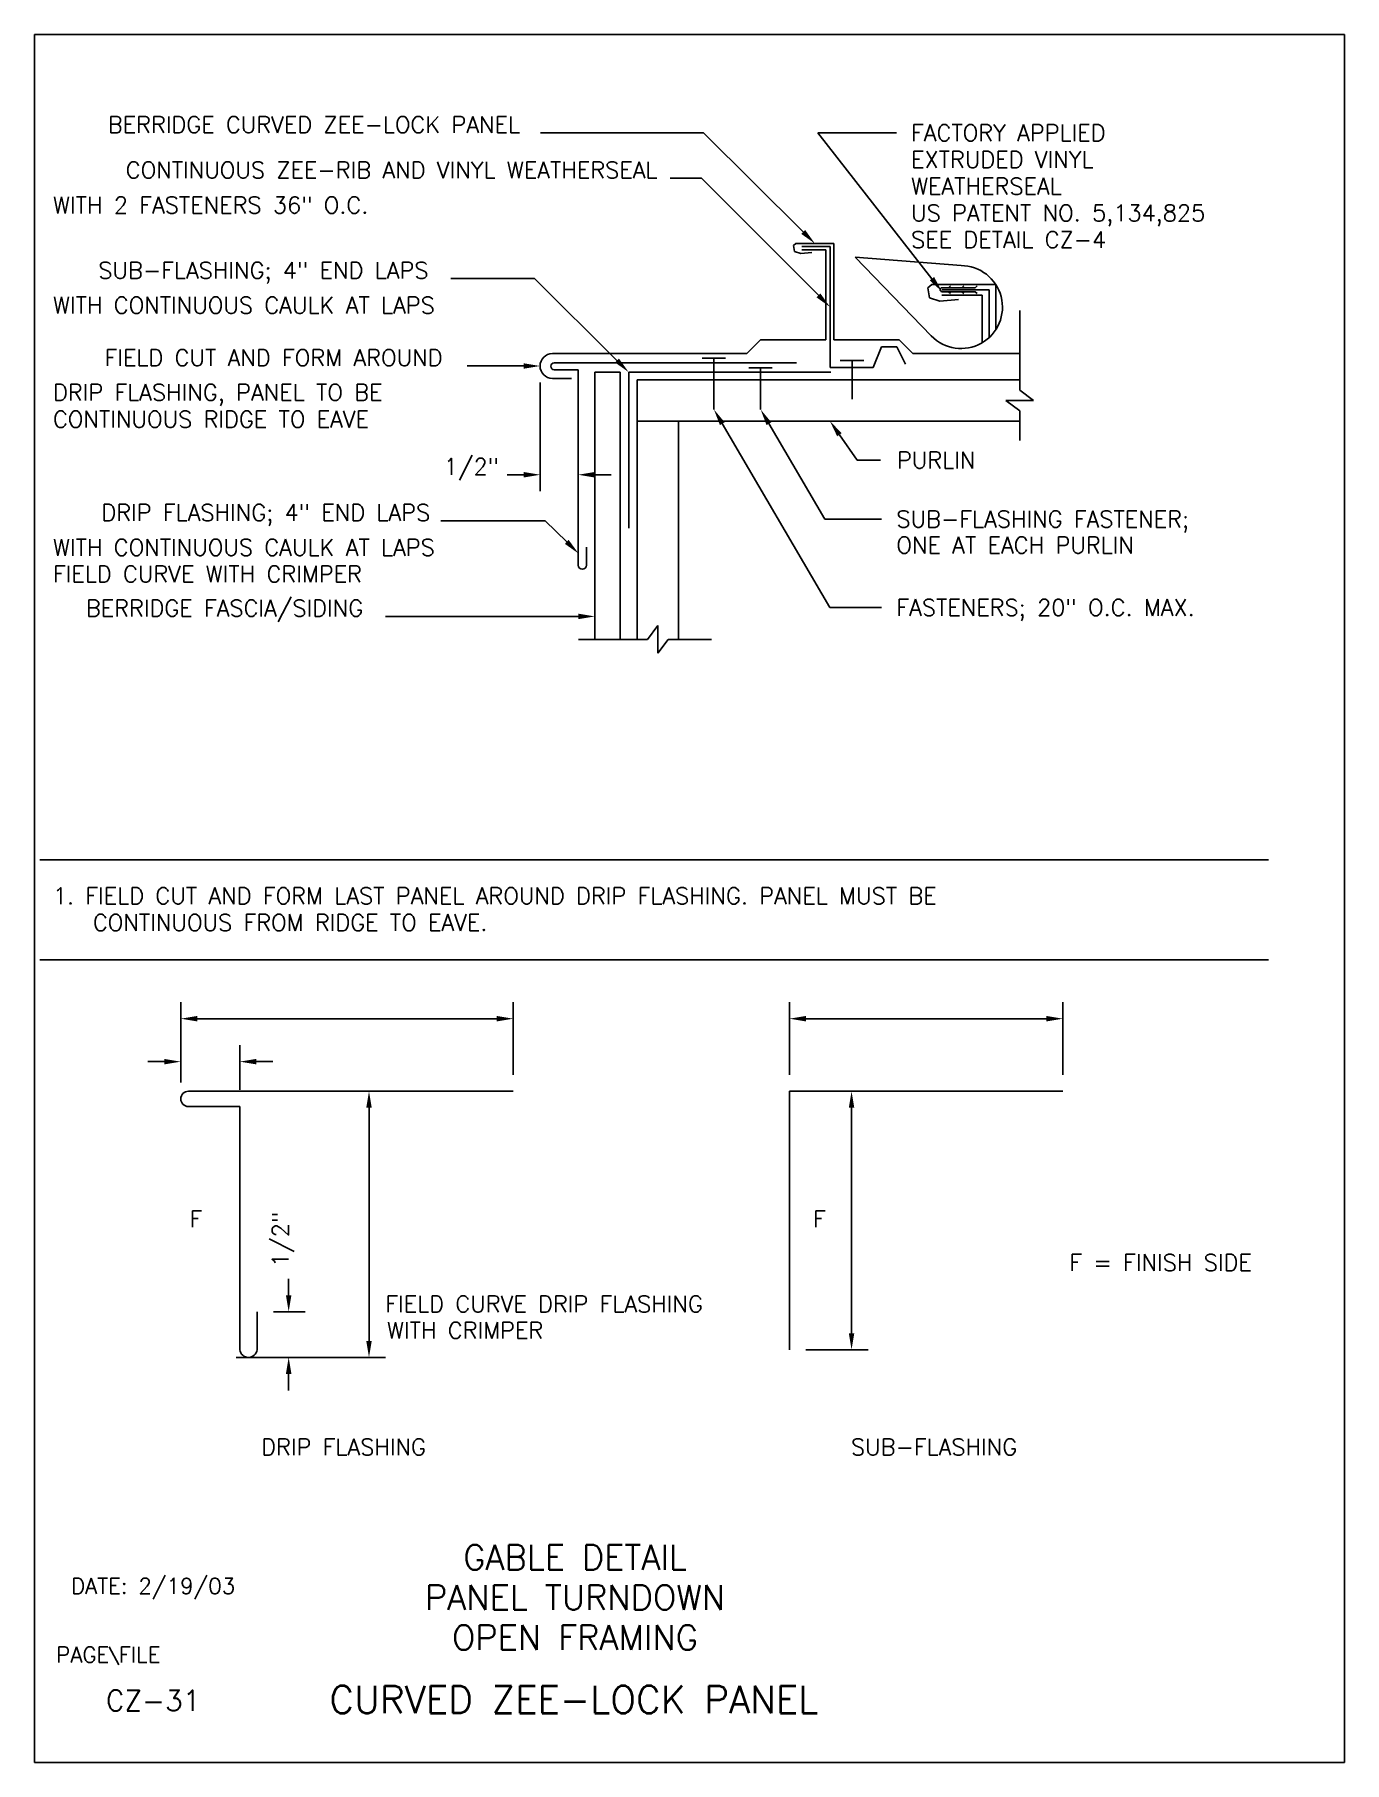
# Model space of a CAD drawing. Extents: x 0 to 23.8, y 0 to 31.4.
import ezdxf
from ezdxf.enums import TextEntityAlignment as Align

# ---------------------------------------------------------------- set-up
doc = ezdxf.new("R2010")
doc.units = 0
doc.header["$MEASUREMENT"] = 0
doc.layers.get('0').update_dxf_attribs({"linetype": 'CONTINUOUS'})
for name, color, linetype in [('BORDER', 7, 'CONTINUOUS'), ('CMP-FLSH', 7, 'CONTINUOUS'), ('DIM-TXT', 7, 'CONTINUOUS'), ('STRCTR', 7, 'CONTINUOUS')]:
    doc.layers.add(name, color=color, linetype=linetype)
doc.styles.add('ROMANS', font='romans', dxfattribs={"height": 0.3})

msp = doc.modelspace()

# ---------------------------------------------------------------- linework, layer by layer
at = {"color": 5, "linetype": 'CONTINUOUS'}
for p, q in [((0, 0), (0, 31.41)), ((0, 31.41), (23.82, 31.41)), ((23.82, 31.41), (23.82, 0)), ((23.82, 0), (0, 0))]:
    msp.add_line(p, q, dxfattribs=at)
at = {"layer": 'BORDER', "color": 5}
for p, q in [((22.441, 16.409), (0.094, 16.409)), ((22.441, 14.588), (0.094, 14.588))]:
    msp.add_line(p, q, dxfattribs=at)
at = {"layer": 'CMP-FLSH', "color": 1, "linetype": 'CONTINUOUS'}
for p, q in [((13.846, 27.611), (13.802, 27.574)), ((13.802, 27.574), (13.82, 27.469)), ((13.82, 27.469), (13.932, 27.431)), ((14.534, 27.611), (13.846, 27.611)), ((13.932, 27.431), (14.133, 27.451)), ((14.466, 27.555), (13.951, 27.555)), ((14.388, 27.497), (13.951, 27.497)), ((14.388, 25.861), (14.388, 27.497)), ((14.466, 27.555), (14.466, 25.36)), ((14.534, 25.861), (14.534, 27.611)), ((16.319, 26.866), (16.244, 26.804)), ((16.244, 26.804), (16.275, 26.626)), ((17.48, 26.866), (16.319, 26.866)), ((17.359, 26.772), (16.496, 26.772)), ((17.359, 26.772), (17.359, 25.903)), ((17.48, 26.047), (17.48, 26.866)), ((16.275, 26.626), (16.464, 26.562)), ((16.464, 26.562), (16.803, 26.596)), ((17.235, 26.674), (16.496, 26.674)), ((17.235, 25.81), (17.235, 26.674)), ((13.201, 25.861), (12.951, 25.611)), ((14.388, 25.861), (13.201, 25.861)), ((14.534, 25.861), (15.721, 25.861)), ((15.721, 25.861), (15.971, 25.611)), ((9.418, 25.611), (12.951, 25.611)), ((13.857, 25.442), (9.451, 25.442)), ((15.247, 25.36), (15.403, 25.732)), ((15.682, 25.732), (15.403, 25.732)), ((15.838, 25.42), (15.682, 25.732)), ((15.971, 25.611), (17.915, 25.611)), ((9.766, 25.159), (9.418, 25.159)), ((9.888, 25.317), (9.451, 25.317)), ((9.888, 25.317), (9.888, 22.093)), ((10.189, 20.416), (10.189, 25.273)), ((10.651, 25.273), (10.189, 25.273)), ((10.651, 25.273), (10.651, 20.416)), ((10.804, 25.273), (10.804, 22.438)), ((14.481, 25.273), (10.804, 25.273)), ((14.466, 25.36), (15.247, 25.36)), ((9.888, 22.093), (9.888, 21.765)), ((10.036, 21.765), (10.036, 22.093)), ((2.659, 12.063), (2.659, 12.062)), ((8.702, 12.201), (2.797, 12.201)), ((13.728, 12.201), (13.728, 7.502)), ((18.697, 12.201), (13.728, 12.201)), ((2.797, 11.924), (3.733, 11.924)), ((3.733, 11.924), (3.733, 8.193)), ((3.733, 8.193), (3.733, 7.502)), ((4.047, 7.502), (4.047, 8.193))]:
    msp.add_line(p, q, dxfattribs=at)
at = {"layer": 'CMP-FLSH', "color": 3, "linetype": 'CONTINUOUS'}
for p, q in [((16.467, 26.772), (16.467, 26.772)), ((16.467, 26.772), (16.467, 26.771)), ((17.107, 26.808), (16.503, 26.808)), ((16.503, 26.735), (17.107, 26.735)), ((16.62, 26.808), (16.656, 26.844)), ((16.62, 26.735), (16.656, 26.7)), ((16.864, 26.808), (16.9, 26.844)), ((16.864, 26.735), (16.9, 26.7)), ((17.107, 26.808), (17.143, 26.844)), ((17.107, 26.735), (17.143, 26.7))]:
    msp.add_line(p, q, dxfattribs=at)
at = {"layer": 'CMP-FLSH', "color": 6, "linetype": 'CONTINUOUS'}
for p, q in [((12.141, 25.527), (12.567, 25.527)), ((12.354, 25.527), (12.354, 24.595)), ((14.652, 25.482), (15.078, 25.482)), ((14.865, 25.482), (14.865, 24.78)), ((12.99, 25.351), (13.415, 25.351)), ((13.203, 25.351), (13.203, 24.595))]:
    msp.add_line(p, q, dxfattribs=at)
at = {"layer": 'CMP-FLSH', "color": 3, "linetype": 'CONTINUOUS'}
for centre, start, end in [((16.503, 26.772), 89.9776, 180.0224), ((16.503, 26.771), 179.9776, 270.0224)]:
    msp.add_arc(centre, 0.036, start, end, dxfattribs=at)
at = {"layer": 'CMP-FLSH', "color": 1, "linetype": 'CONTINUOUS'}
for centre, radius, start, end in [((9.418, 25.385), 0.226, 90, 270), ((9.451, 25.38), 0.0627, 90, 270), ((9.962, 21.765), 0.0737, 180, 0), ((2.797, 12.063), 0.138, 89.9996, 180), ((2.797, 12.062), 0.138, 180, 270.0004), ((3.89, 7.522), 0.158, 187.2478, 352.7522)]:
    msp.add_arc(centre, radius, start, end, dxfattribs=at)
at = {"layer": 'DIM-TXT', "color": 3, "linetype": 'CONTINUOUS'}
for p, q in [((12.164, 29.623), (9.199, 29.623)), ((13.977, 27.822), (12.164, 29.623)), ((16.318, 26.972), (14.243, 29.624)), ((14.243, 29.624), (15.672, 29.624)), ((12.126, 28.797), (11.558, 28.797)), ((14.254, 26.67), (12.126, 28.797)), ((9.092, 26.974), (7.571, 26.974)), ((10.591, 25.485), (9.092, 26.974)), ((8.892, 25.385), (7.868, 25.385)), ((9.192, 25.085), (9.192, 23.108)), ((12.506, 24.337), (14.463, 20.995)), ((13.354, 24.337), (14.37, 22.602)), ((14.636, 24.136), (14.96, 23.674)), ((14.96, 23.674), (15.383, 23.674)), ((8.892, 23.408), (8.592, 23.408)), ((10.188, 23.408), (10.488, 23.408)), ((9.288, 22.571), (7.389, 22.571)), ((9.678, 22.188), (9.288, 22.571)), ((14.37, 22.602), (15.403, 22.602)), ((9.889, 20.833), (6.382, 20.833)), ((14.463, 20.995), (15.403, 20.995)), ((2.659, 12.363), (2.659, 13.82)), ((2.959, 13.52), (8.402, 13.52)), ((8.702, 12.501), (8.702, 13.82)), ((13.728, 12.501), (13.728, 13.82)), ((14.028, 13.52), (18.397, 13.52)), ((18.697, 12.501), (18.697, 13.82)), ((3.733, 12.224), (3.733, 13.039)), ((2.359, 12.739), (2.059, 12.739)), ((4.033, 12.739), (4.333, 12.739)), ((6.082, 7.664), (6.082, 11.948)), ((14.857, 7.802), (14.857, 11.901)), ((4.621, 8.493), (4.621, 8.793)), ((4.347, 8.193), (4.921, 8.193)), ((3.669, 7.364), (6.382, 7.364)), ((4.19, 7.364), (4.921, 7.364)), ((14.028, 7.502), (15.157, 7.502)), ((4.621, 7.064), (4.621, 6.764))]:
    msp.add_line(p, q, dxfattribs=at)
for points in [[(14.013, 27.858), (13.942, 27.787), (14.19, 27.611)], [(14.289, 26.705), (14.218, 26.634), (14.466, 26.457)], [(16.358, 27.003), (16.279, 26.941), (16.503, 26.735)], [(10.627, 25.52), (10.556, 25.449), (10.804, 25.273)], [(8.892, 25.435), (8.892, 25.335), (9.192, 25.385)], [(12.463, 24.311), (12.549, 24.362), (12.354, 24.595)], [(13.311, 24.311), (13.397, 24.362), (13.203, 24.595)], [(14.595, 24.107), (14.677, 24.165), (14.464, 24.382)], [(8.892, 23.458), (8.892, 23.358), (9.192, 23.408)], [(10.188, 23.458), (10.188, 23.358), (9.888, 23.408)], [(9.713, 22.223), (9.643, 22.152), (9.892, 21.977)], [(9.889, 20.883), (9.889, 20.783), (10.189, 20.833)], [(2.959, 13.57), (2.959, 13.47), (2.659, 13.52)], [(8.402, 13.57), (8.402, 13.47), (8.702, 13.52)], [(14.028, 13.57), (14.028, 13.47), (13.728, 13.52)], [(18.397, 13.57), (18.397, 13.47), (18.697, 13.52)], [(2.359, 12.789), (2.359, 12.689), (2.659, 12.739)], [(4.033, 12.789), (4.033, 12.689), (3.733, 12.739)], [(6.032, 11.901), (6.132, 11.901), (6.082, 12.201)], [(14.807, 11.901), (14.907, 11.901), (14.857, 12.201)], [(4.571, 8.493), (4.671, 8.493), (4.621, 8.193)], [(6.032, 7.664), (6.132, 7.664), (6.082, 7.364)], [(14.807, 7.802), (14.907, 7.802), (14.857, 7.502)], [(4.571, 7.064), (4.671, 7.064), (4.621, 7.364)]]:
    msp.add_solid(points, dxfattribs=at)
at = {"layer": 'STRCTR', "color": 2, "linetype": 'CONTINUOUS'}
for p, q in [((16.848, 27.21), (14.924, 27.361)), ((14.924, 27.361), (16.306, 25.932)), ((17.915, 24.944), (17.915, 26.396)), ((17.915, 24.944), (18.165, 24.757)), ((17.665, 24.757), (18.165, 24.757)), ((17.915, 24.569), (17.665, 24.757)), ((17.915, 24.569), (17.915, 24.029)), ((11.145, 20.416), (11.332, 20.666)), ((11.332, 20.666), (11.332, 20.166)), ((11.145, 20.416), (9.889, 20.416)), ((11.52, 20.416), (11.332, 20.166)), ((11.52, 20.416), (12.311, 20.416))]:
    msp.add_line(p, q, dxfattribs=at)
at = {"layer": 'STRCTR', "color": 4, "linetype": 'CONTINUOUS'}
for p, q in [((10.957, 25.132), (17.915, 25.132)), ((10.957, 25.132), (10.957, 20.416)), ((10.957, 24.382), (17.915, 24.382)), ((11.707, 24.382), (11.707, 20.416))]:
    msp.add_line(p, q, dxfattribs=at)
at = {"layer": 'STRCTR', "color": 2, "linetype": 'CONTINUOUS'}
msp.add_arc((16.848, 26.456), 0.753, 224.0723, 89.9942, dxfattribs=at)

# ---------------------------------------------------------------- texts
at = {"layer": 'BORDER', "color": 3, "linetype": 'CONTINUOUS', "style": 'ROMANS'}
for s, p in [('GABLE DETAIL', (9.829, 3.503)), ('PANEL TURNDOWN', (9.829, 2.775)), ('OPEN FRAMING', (9.829, 2.046))]:
    msp.add_text(s, height=0.45, dxfattribs=at).set_placement(p, align=Align.CENTER)
msp.add_text('DATE: 2/19/03', height=0.2853, dxfattribs=at).set_placement((2.156, 3.188), align=Align.MIDDLE)
msp.add_text('PAGE\\FILE', height=0.2853, dxfattribs=at).set_placement((0.394, 1.815))
at = {"layer": 'BORDER', "color": 2, "linetype": 'CONTINUOUS', "style": 'ROMANS'}
msp.add_text('CZ-31', height=0.375, dxfattribs=at).set_placement((2.156, 1.125), align=Align.MIDDLE)
at = {"layer": 'BORDER', "color": 5, "style": 'ROMANS'}
msp.add_text('CURVED ZEE-LOCK PANEL', height=0.49859, dxfattribs=at).set_placement((9.806, 1.143), align=Align.MIDDLE)
at = {"layer": 'DIM-TXT', "color": 3, "linetype": 'CONTINUOUS', "style": 'ROMANS'}
for s, p in [('BERRIDGE CURVED ZEE-LOCK PANEL', (8.829, 29.623)), ('CONTINUOUS ZEE-RIB AND VINYL WEATHERSEAL', (11.328, 28.797)), ('SUB-FLASHING; 4" END LAPS', (7.164, 26.974)), ('FIELD CUT AND FORM AROUND', (7.42, 25.385)), ('DRIP FLASHING; 4" END LAPS', (7.195, 22.571)), ('BERRIDGE FASCIA/SIDING', (5.975, 20.833)), ('F = FINISH SIDE', (22.136, 8.937))]:
    msp.add_text(s, height=0.3, dxfattribs=at).set_placement(p, align=Align.RIGHT)
for s, p in [('FACTORY APPLIED', (15.94, 29.474)), ('EXTRUDED VINYL', (15.94, 28.988)), ('WEATHERSEAL ', (15.94, 28.503)), ('WITH 2 FASTENERS 36" O.C. ', (0.336, 28.16)), ('US PATENT NO. 5,134,825', (15.94, 28.017)), ('SEE DETAIL CZ-4', (15.94, 27.531)), ('WITH CONTINUOUS CAULK AT LAPS', (0.336, 26.34)), ('DRIP FLASHING, PANEL TO BE', (0.336, 24.755)), ('CONTINUOUS RIDGE TO EAVE', (0.336, 24.267)), ('PURLIN', (15.683, 23.524)), ('SUB-FLASHING FASTENER;', (15.673, 22.452)), ('WITH CONTINUOUS CAULK AT LAPS', (0.336, 21.937)), ('ONE AT EACH PURLIN', (15.673, 21.979)), ('FIELD CURVE WITH CRIMPER', (0.336, 21.453)), ('FASTENERS; 20" O.C. MAX.', (15.673, 20.845)), ('1. FIELD CUT AND FORM LAST PANEL AROUND DRIP FLASHING. PANEL MUST BE', (0.334, 15.604)), ('CONTINUOUS FROM RIDGE TO EAVE.', (1.062, 15.118)), ('F', (2.82, 9.729)), ('F', (14.157, 9.729)), ('FIELD CURVE DRIP FLASHING ', (6.38, 8.184)), ('WITH CRIMPER', (6.41, 7.704))]:
    msp.add_text(s, height=0.3, dxfattribs=at).set_placement(p)
msp.add_text('1/2"', height=0.3, dxfattribs=at).set_placement((7.944, 23.408), align=Align.CENTER)
msp.add_text('1/2"', height=0.3, rotation=90, dxfattribs=at).set_placement((4.621, 9.508), align=Align.CENTER)
at = {"layer": 'DIM-TXT', "color": 4, "linetype": 'CONTINUOUS', "style": 'ROMANS'}
for s, p in [('DRIP FLASHING', (5.62, 5.585)), ('SUB-FLASHING', (16.357, 5.585))]:
    msp.add_text(s, height=0.3, dxfattribs=at).set_placement(p, align=Align.CENTER)

doc.saveas('drawing.dxf')
